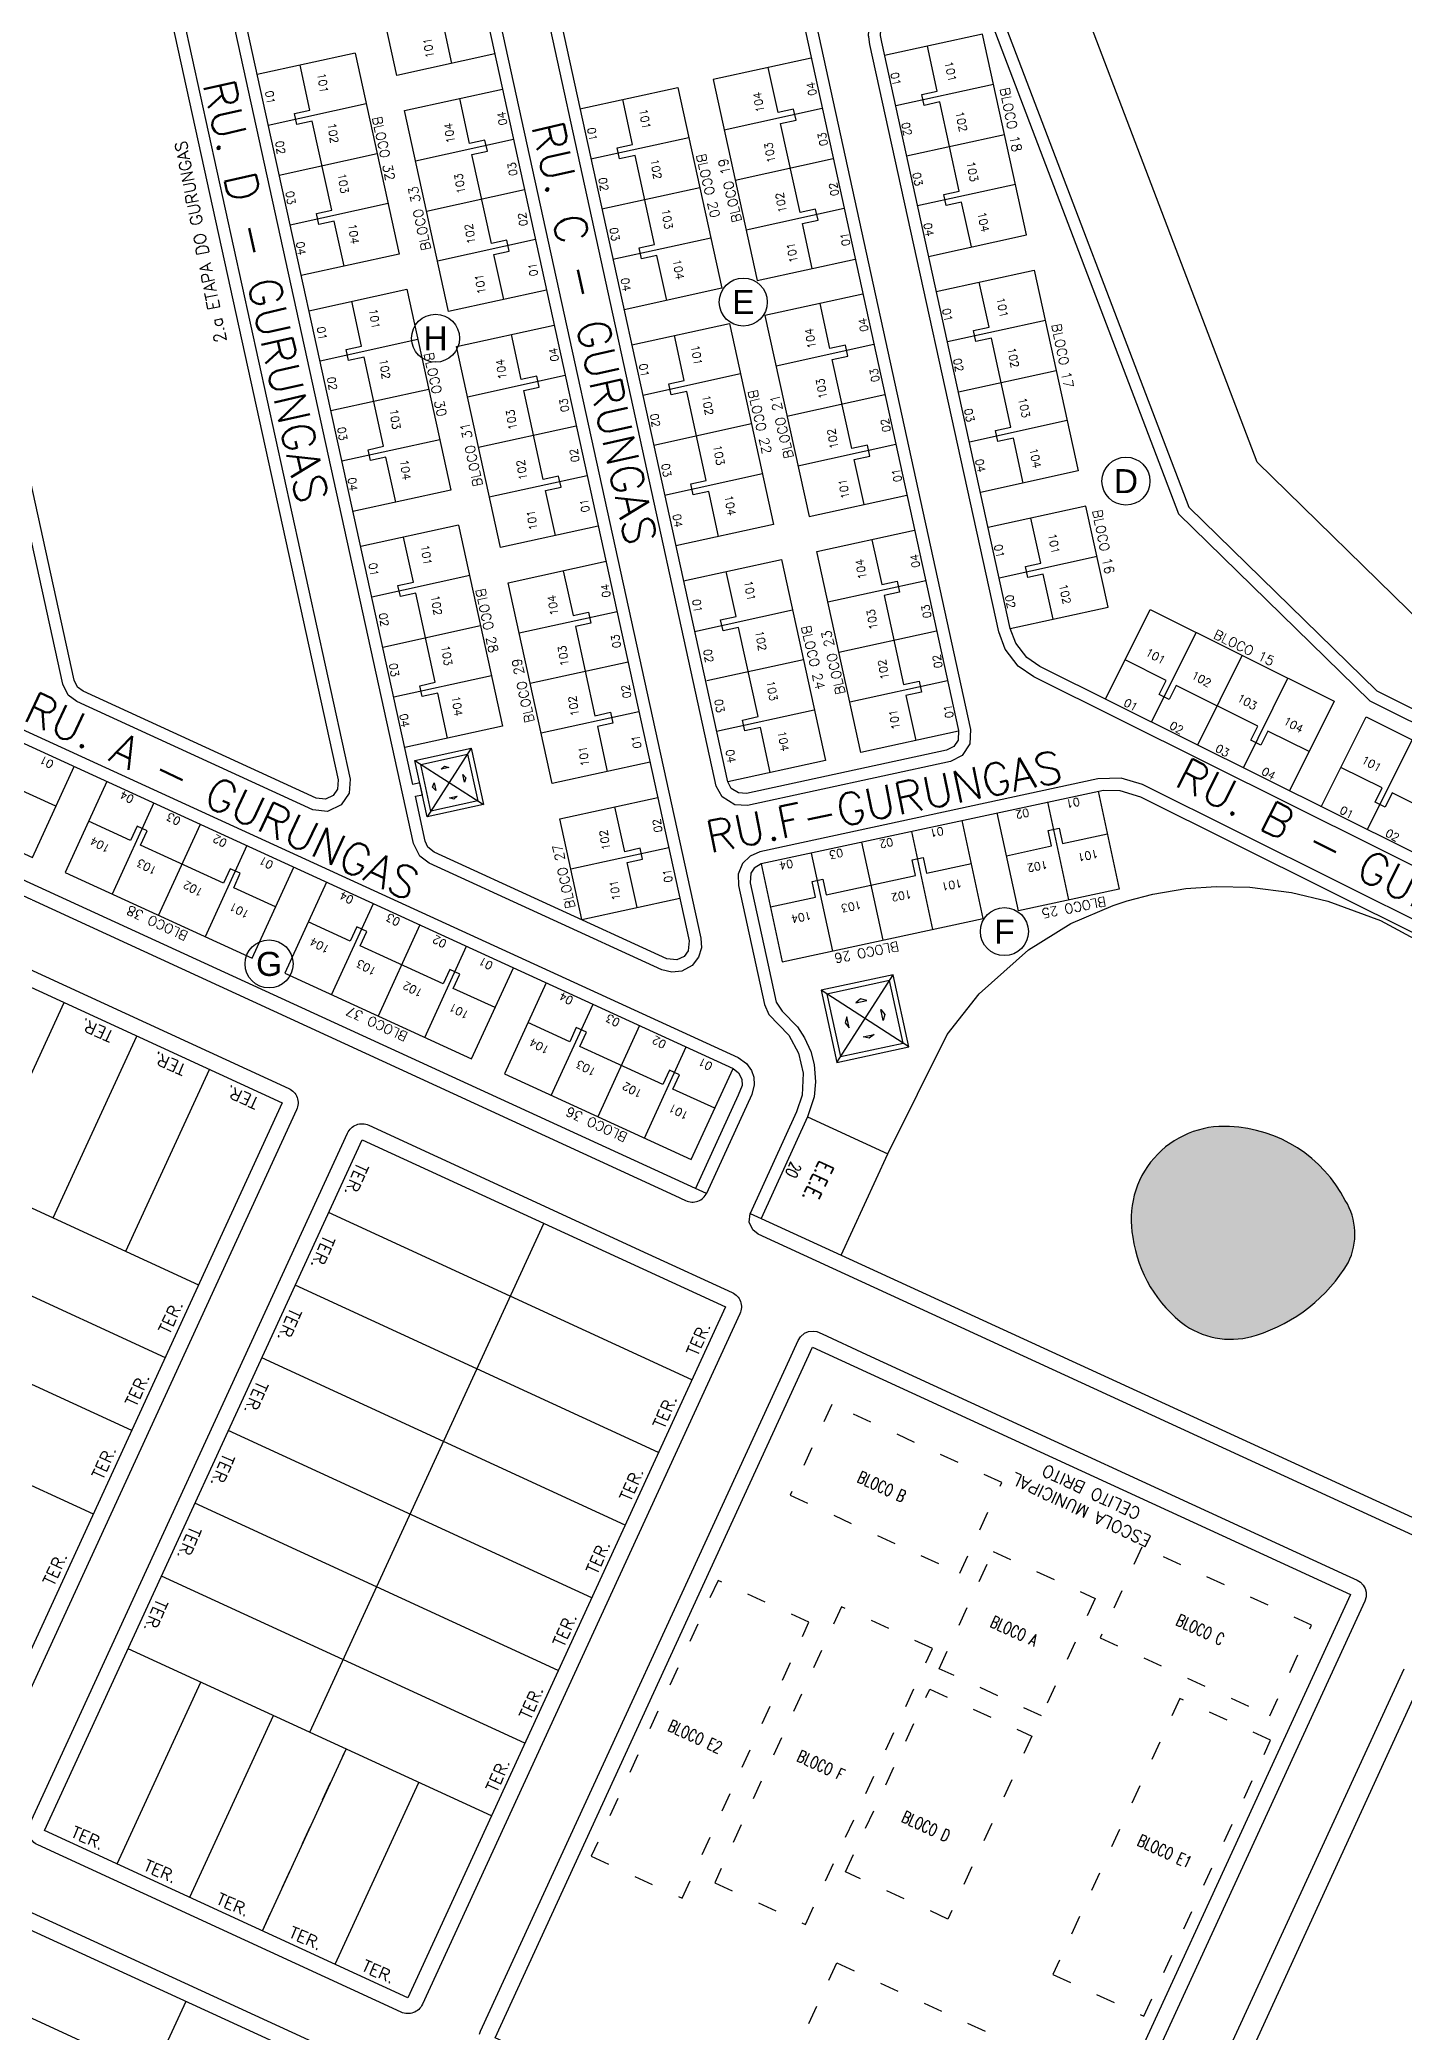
# Model space of a CAD drawing. Extents: x 714896 to 749292, y 8417558 to 8447149.
# Drawn here: x 739079.7 to 739250.3, y 8429594.1 to 8429843 of the extents above; entities that cross this region are included whole.
import ezdxf
from ezdxf.enums import TextEntityAlignment as Align

# ---------------------------------------------------------------- set-up
doc = ezdxf.new("R2010")
doc.units = 0
doc.header["$MEASUREMENT"] = 0
doc.linetypes.add('ACAD_ISO03W100', pattern=[30, 12, -18])
for name, color, linetype in [('LOTE', 7, 'CONTINUOUS'), ('MEIO_FIO', 24, 'CONTINUOUS'), ('NUM-PORTA', 7, 'CONTINUOUS'), ('QUADRA', 6, 'CONTINUOUS'), ('REFERENCIA', 7, 'CONTINUOUS'), ('TEXTO', 7, 'CONTINUOUS'), ('TEXTODERUA', 3, 'CONTINUOUS')]:
    doc.layers.add(name, color=color, linetype=linetype)
doc.styles.add('ARIAL', font='ARIAL.TTF')
doc.styles.add('ROMANS', font='ROMANS.SHX', dxfattribs={"height": 1.5})

msp = doc.modelspace()

# ---------------------------------------------------------------- hatches: boundary and pattern name
at = {"layer": 'REFERENCIA'}
h = msp.add_hatch(color=130, dxfattribs=at)
h.dxf.hatch_style = 1
edge = h.paths.add_edge_path()
edge.add_arc((739236.03, 8429693.78), 8.09, 333.918, 391.514)
edge.add_arc((739227.75, 8429690.17), 17.08, 27.3095, 87.5718)
edge.add_arc((739227.76, 8429695.65), 11.61, 86.4677, 191.1791)
edge.add_arc((739232.72, 8429695.68), 16.52, 187.9628, 233.7271)
edge.add_arc((739228.61, 8429690.79), 10.15, 236.138, 288.4591)
edge.add_arc((739225.62, 8429700.84), 20.63, 287.4967, 329.0038)

# ---------------------------------------------------------------- linework, layer by layer
at = {"layer": 'LOTE', "extrusion": (-3.46525e-07, -7.59923e-08, 1)}
for p, q in [((739133.66, 8429754.5, 524.97), (739128.17, 8429745.92, 524.97)), ((739126.63, 8429752.96, 524.97), (739135.21, 8429747.47, 524.97))]:
    msp.add_line(p, q, dxfattribs=at)
at = {"layer": 'LOTE', "extrusion": (-1.67393e-07, 7.7626e-07, 1)}
for p, q in [((739188.35, 8429717.2, 524.97), (739177.42, 8429724.26, 524.97)), ((739179.36, 8429715.26, 524.97), (739186.41, 8429726.2, 524.97))]:
    msp.add_line(p, q, dxfattribs=at)
at = {"layer": 'LOTE', "color": 7, "ltscale": 0.2}
for p, q in [((739072.31, 8429700, 513.94), (739082.76, 8429722.72, 513.94)), ((739081.4, 8429695.82, 513.94), (739091.84, 8429718.54, 513.94)), ((739090.48, 8429691.65, 513.94), (739100.93, 8429714.36, 513.94)), ((739060.63, 8429705.38, 513.94), (739099.57, 8429687.47, 513.94)), ((739113.47, 8429631.54, 513.94), (739142.72, 8429695.14, 513.94)), ((739161.25, 8429675.6, 513.94), (739115.83, 8429696.5, 513.94)), ((739063.29, 8429693.14, 513.94), (739095.39, 8429678.38, 513.94)), ((739157.07, 8429666.52, 513.94), (739111.65, 8429687.41, 513.94)), ((739065.96, 8429680.91, 513.94), (739091.21, 8429669.3, 513.94)), ((739152.9, 8429657.43, 513.94), (739107.47, 8429678.33, 513.94)), ((739148.72, 8429648.35, 513.94), (739103.29, 8429669.24, 513.94)), ((739067.86, 8429667.35, 513.94), (739086.39, 8429658.83, 513.94)), ((739144.54, 8429639.26, 513.94), (739099.11, 8429660.16, 513.94)), ((739140.36, 8429630.18, 513.94), (739094.93, 8429651.07, 513.94)), ((739136.18, 8429621.09, 513.94), (739090.76, 8429641.99, 513.94)), ((739089.39, 8429615.1, 513.94), (739099.84, 8429637.81, 513.94)), ((739098.48, 8429610.92, 513.94), (739108.93, 8429633.63, 513.94)), ((739107.56, 8429606.74, 513.94), (739118.01, 8429629.45, 513.94)), ((739116.65, 8429602.56, 513.94), (739127.1, 8429625.27, 513.94)), ((739116.54, 8429578.39, 513.94), (739071.12, 8429599.29, 513.94)), ((739072.93, 8429543.42, 513.94), (739098.01, 8429597.93, 513.94))]:
    msp.add_line(p, q, dxfattribs=at)
at = {"layer": 'LOTE', "color": 7, "linetype": 'ACAD_ISO03W100', "ltscale": 0.2}
for p, q in [((739107.56, 8429606.74, 513.94), (739118.01, 8429629.45, 513.94)), ((739168.35, 8429578.78, 524.97), (739179.36, 8429602.72, 524.97)), ((739179.36, 8429602.72, 524.97), (739213.56, 8429586.99, 524.97))]:
    msp.add_line(p, q, dxfattribs=at)
at = {"layer": 'LOTE', "elevation": 524.97}
for points in [[(739136.61, 8429841.27), (739124.37, 8429838.58), (739118.86, 8429863.69), (739131.1, 8429866.37)], [(739131.25, 8429840.09), (739130.02, 8429845.71), (739131.96, 8429846.13), (739131.66, 8429847.5), (739129.72, 8429847.08), (739127.28, 8429858.21), (739129.21, 8429858.64), (739128.91, 8429860), (739126.98, 8429859.58), (739125.75, 8429865.2)], [(739119.15, 8429841.38), (739106.9, 8429838.71)], [(739119.15, 8429841.38), (739124.65, 8429816.27)], [(739117.77, 8429814.76), (739116.53, 8429820.38), (739114.6, 8429819.95), (739114.3, 8429821.32), (739116.23, 8429821.75), (739113.79, 8429832.88), (739111.86, 8429832.46), (739111.56, 8429833.82), (739113.49, 8429834.25), (739112.26, 8429839.86)], [(739143.07, 8429811.77), (739130.84, 8429809.08), (739125.33, 8429834.19), (739137.57, 8429836.87)], [(739108.29, 8429832.39), (739120.53, 8429835.07)], [(739137.72, 8429810.59), (739136.49, 8429816.21), (739138.42, 8429816.63), (739138.12, 8429818), (739136.19, 8429817.58), (739133.75, 8429828.71), (739135.68, 8429829.14), (739135.38, 8429830.51), (739133.45, 8429830.08), (739132.22, 8429835.7)], [(739109.66, 8429826.14), (739121.9, 8429828.82)], [(739138.95, 8429830.57), (739126.71, 8429827.89)], [(739128.08, 8429821.64), (739140.32, 8429824.32)], [(739123.27, 8429822.57), (739111.03, 8429819.89)], [(739124.65, 8429816.27), (739112.41, 8429813.59)], [(739141.69, 8429818.07), (739129.45, 8429815.38)], [(739113.38, 8429809.19), (739125.62, 8429811.88)], [(739125.62, 8429811.88), (739131.12, 8429786.77)], [(739124.24, 8429785.26), (739123, 8429790.88), (739121.07, 8429790.45), (739120.77, 8429791.82), (739122.7, 8429792.25), (739120.26, 8429803.38), (739118.33, 8429802.96), (739118.03, 8429804.33), (739119.96, 8429804.75), (739118.73, 8429810.37)], [(739149.54, 8429782.27), (739137.3, 8429779.59), (739131.8, 8429804.71), (739144.04, 8429807.37)], [(739144.19, 8429781.1), (739142.96, 8429786.71), (739144.89, 8429787.14), (739144.59, 8429788.5), (739142.66, 8429788.08), (739140.22, 8429799.21), (739142.15, 8429799.64), (739141.85, 8429801.01), (739139.92, 8429800.58), (739138.69, 8429806.2)], [(739127, 8429805.58), (739114.76, 8429802.89)], [(739128.37, 8429799.32), (739116.13, 8429796.66)], [(739145.42, 8429801.07), (739133.18, 8429798.39)], [(739134.55, 8429792.14), (739146.79, 8429794.82)], [(739129.74, 8429793.07), (739117.5, 8429790.39)], [(739131.12, 8429786.77), (739118.88, 8429784.09)], [(739148.16, 8429788.57), (739135.92, 8429785.89)], [(739132.09, 8429782.38), (739119.84, 8429779.71)], [(739132.09, 8429782.38), (739137.59, 8429757.27)], [(739130.7, 8429755.76), (739129.47, 8429761.38), (739127.54, 8429760.96), (739127.24, 8429762.32), (739129.17, 8429762.75), (739126.73, 8429773.88), (739124.8, 8429773.46), (739124.5, 8429774.83), (739126.43, 8429775.25), (739125.2, 8429780.87)], [(739156.01, 8429752.77), (739143.77, 8429750.09), (739138.27, 8429775.19), (739150.51, 8429777.87)], [(739145.16, 8429776.7), (739146.39, 8429771.08), (739148.32, 8429771.51), (739148.62, 8429770.14), (739146.69, 8429769.72), (739149.13, 8429758.58), (739151.06, 8429759), (739151.36, 8429757.64), (739149.43, 8429757.21), (739150.66, 8429751.6)], [(739133.47, 8429776.08), (739121.23, 8429773.39)], [(739151.89, 8429771.57), (739139.65, 8429768.89)], [(739122.6, 8429767.14), (739134.84, 8429769.83)], [(739141.02, 8429762.64), (739153.26, 8429765.32)], [(739060.66, 8429762.95), (739055.44, 8429751.56), (739078.8, 8429740.85), (739084.02, 8429752.25)], [(739136.21, 8429763.57), (739123.97, 8429760.89)], [(739154.63, 8429759.07), (739142.39, 8429756.39)], [(739081.74, 8429747.26), (739076.51, 8429749.66), (739077.34, 8429751.46), (739076.07, 8429752.04), (739075.24, 8429750.24), (739064.88, 8429754.99), (739065.7, 8429756.79), (739064.43, 8429757.37), (739063.6, 8429755.57), (739058.38, 8429757.97)], [(739137.59, 8429757.27), (739125.35, 8429754.59)], [(739127.35, 8429752.5), (739133.21, 8429753.79), (739134.49, 8429747.92), (739128.63, 8429746.64), (739127.35, 8429752.5)], [(739088.11, 8429750.37), (739082.89, 8429738.98), (739106.26, 8429728.27), (739111.48, 8429739.67)], [(739212.04, 8429749.14), (739214.67, 8429736.91), (739202.06, 8429734.19), (739199.42, 8429746.42)], [(739093.98, 8429747.68), (739088.76, 8429736.29)], [(739147.5, 8429733.09), (739144.73, 8429745.71), (739156.98, 8429748.37)], [(739154.39, 8429734.6), (739153.16, 8429740.22), (739155.09, 8429740.64), (739154.79, 8429742.01), (739152.86, 8429741.58), (739151.62, 8429747.2)], [(739208.37, 8429735.55), (739205.73, 8429747.8)], [(739109.2, 8429734.68), (739103.97, 8429737.08), (739104.79, 8429738.88), (739103.52, 8429739.46), (739102.7, 8429737.66), (739092.33, 8429742.41), (739093.16, 8429744.21), (739091.88, 8429744.79), (739091.06, 8429742.99), (739085.83, 8429745.39)], [(739094.58, 8429733.63), (739099.8, 8429745.02)], [(739169.9, 8429740.05), (739172.54, 8429727.81), (739197.67, 8429733.23), (739195.03, 8429745.48)], [(739191.36, 8429731.87), (739188.72, 8429744.12)], [(739200.58, 8429741.08), (739206.2, 8429742.3), (739205.78, 8429744.23), (739207.15, 8429744.53), (739207.57, 8429742.59), (739213.19, 8429743.8)], [(739105.61, 8429742.35), (739100.4, 8429730.96)], [(739158.36, 8429742.07), (739146.12, 8429739.39)], [(739178.85, 8429729.17), (739176.21, 8429741.42)], [(739182.46, 8429742.77), (739185.11, 8429730.52)], [(739171.06, 8429734.7), (739176.68, 8429735.91), (739176.26, 8429737.85), (739177.63, 8429738.14), (739178.05, 8429736.21), (739189.19, 8429738.61), (739188.77, 8429740.55), (739190.14, 8429740.84), (739190.56, 8429738.91), (739196.18, 8429740.12)], [(739115.57, 8429737.79), (739110.35, 8429726.4), (739133.71, 8429715.69), (739138.93, 8429727.09)], [(739116.21, 8429723.71), (739121.43, 8429735.1)], [(739147.5, 8429733.09), (739159.74, 8429735.77)], [(739136.65, 8429722.1), (739131.42, 8429724.5), (739132.25, 8429726.3), (739130.98, 8429726.88), (739130.15, 8429725.08), (739119.79, 8429729.83), (739120.61, 8429731.63), (739119.34, 8429732.21), (739118.51, 8429730.41), (739113.29, 8429732.81)], [(739127.25, 8429732.44), (739122.03, 8429721.05)], [(739127.85, 8429718.38), (739133.07, 8429729.77)], [(739143.02, 8429725.21), (739137.81, 8429713.82), (739161.17, 8429703.11), (739166.39, 8429714.51)], [(739143.67, 8429711.13), (739148.89, 8429722.52)], [(739164.11, 8429709.52), (739158.88, 8429711.92), (739159.7, 8429713.72), (739158.43, 8429714.3), (739157.61, 8429712.5), (739147.24, 8429717.25), (739148.07, 8429719.05), (739146.79, 8429719.63), (739145.97, 8429717.83), (739140.74, 8429720.23)], [(739154.71, 8429719.86), (739149.49, 8429708.47)], [(739155.31, 8429705.8), (739160.52, 8429717.19)], [(739175.71, 8429708.44), (739185.74, 8429703.84)], [(739179.92, 8429691.15), (739259.91, 8429654.46)]]:
    msp.add_lwpolyline(points, dxfattribs=at)
at = {"layer": 'LOTE', "color": 7, "elevation": 524.97}
for points in [[(739190.84, 8429815.98), (739203.08, 8429818.66), (739197.58, 8429843.76), (739185.34, 8429841.08)], [(739196.2, 8429817.15), (739194.96, 8429822.77), (739193.03, 8429822.34), (739192.73, 8429823.71), (739194.66, 8429824.13), (739192.22, 8429835.27), (739190.29, 8429834.84), (739189.99, 8429836.21), (739191.92, 8429836.64), (739190.69, 8429842.25)], [(739176.15, 8429840.75), (739163.91, 8429838.06), (739169.42, 8429812.96), (739181.66, 8429815.64)], [(739176.3, 8429814.47), (739175.07, 8429820.09), (739177.01, 8429820.51), (739176.71, 8429821.88), (739174.77, 8429821.45), (739172.33, 8429832.59), (739174.26, 8429833.01), (739173.96, 8429834.38), (739172.03, 8429833.96), (739170.8, 8429839.57)], [(739147.25, 8429834.41), (739159.49, 8429837.09), (739165, 8429811.99), (739152.76, 8429809.31)], [(739198.96, 8429837.46), (739186.72, 8429834.78)], [(739158.11, 8429810.48), (739156.88, 8429816.1), (739154.94, 8429815.67), (739154.64, 8429817.04), (739156.58, 8429817.46), (739154.14, 8429828.6), (739152.2, 8429828.18), (739151.9, 8429829.54), (739153.84, 8429829.97), (739152.61, 8429835.58)], [(739177.53, 8429834.45), (739165.29, 8429831.76)], [(739188.09, 8429828.53), (739200.33, 8429831.21)], [(739160.87, 8429830.79), (739148.63, 8429828.11)], [(739166.66, 8429825.51), (739178.9, 8429828.2)], [(739162.24, 8429824.54), (739150, 8429821.86)], [(739201.7, 8429824.96), (739189.46, 8429822.28)], [(739180.27, 8429821.94), (739168.04, 8429819.26)], [(739151.38, 8429815.61), (739163.62, 8429818.29)], [(739191.8, 8429811.6), (739204.05, 8429814.26), (739209.55, 8429789.16), (739197.31, 8429786.48)], [(739182.62, 8429811.25), (739170.38, 8429808.59), (739175.89, 8429783.46), (739188.13, 8429786.14)], [(739202.66, 8429787.65), (739201.43, 8429793.27), (739199.5, 8429792.84), (739199.2, 8429794.21), (739201.13, 8429794.63), (739198.69, 8429805.77), (739196.76, 8429805.35), (739196.46, 8429806.71), (739198.39, 8429807.14), (739197.16, 8429812.75)], [(739182.77, 8429784.97), (739181.54, 8429790.59), (739183.48, 8429791.01), (739183.18, 8429792.38), (739181.24, 8429791.96), (739178.8, 8429803.09), (739180.73, 8429803.51), (739180.43, 8429804.88), (739178.5, 8429804.46), (739177.27, 8429810.07)], [(739153.72, 8429804.93), (739165.96, 8429807.59), (739171.46, 8429782.49), (739159.22, 8429779.81)], [(739205.43, 8429807.96), (739193.19, 8429805.28)], [(739164.58, 8429780.98), (739163.35, 8429786.6), (739161.41, 8429786.17), (739161.11, 8429787.54), (739163.05, 8429787.96), (739160.6, 8429799.1), (739158.67, 8429798.68), (739158.37, 8429800.04), (739160.3, 8429800.47), (739159.07, 8429806.08)], [(739184, 8429804.95), (739171.76, 8429802.26)], [(739167.34, 8429801.29), (739155.1, 8429798.61)], [(739194.56, 8429799.03), (739206.8, 8429801.71)], [(739173.13, 8429796.01), (739185.37, 8429798.7)], [(739168.71, 8429795.04), (739156.47, 8429792.36)], [(739208.17, 8429795.46), (739195.93, 8429792.78)], [(739186.74, 8429792.45), (739174.5, 8429789.76)], [(739170.08, 8429788.79), (739157.84, 8429786.11)], [(739201.04, 8429769.48), (739213.28, 8429772.16), (739210.51, 8429784.77), (739198.27, 8429782.1)], [(739194.59, 8429756.64), (739182.35, 8429753.96), (739176.85, 8429779.09), (739189.09, 8429781.75)], [(739206.39, 8429770.65), (739205.16, 8429776.27), (739203.23, 8429775.85), (739202.93, 8429777.21), (739204.86, 8429777.64), (739203.63, 8429783.26)], [(739183.73, 8429780.57), (739184.97, 8429774.96), (739186.9, 8429775.38), (739187.2, 8429774.02), (739185.27, 8429773.59), (739187.71, 8429762.46), (739189.64, 8429762.88), (739189.94, 8429761.51), (739188.01, 8429761.09), (739189.24, 8429755.47)], [(739160.18, 8429775.43), (739172.43, 8429778.1), (739177.93, 8429752.99), (739165.72, 8429750.31)], [(739171.04, 8429751.48), (739169.81, 8429757.1), (739167.88, 8429756.67), (739167.58, 8429758.04), (739169.51, 8429758.47), (739167.07, 8429769.6), (739165.14, 8429769.18), (739164.84, 8429770.54), (739166.77, 8429770.97), (739165.54, 8429776.58)], [(739211.9, 8429778.47), (739199.66, 8429775.78)], [(739190.47, 8429775.45), (739178.23, 8429772.76)], [(739161.57, 8429769.11), (739173.81, 8429771.79)], [(739212.94, 8429760.64), (739218.53, 8429771.86), (739241.54, 8429760.41), (739235.95, 8429749.19)], [(739179.6, 8429766.51), (739191.84, 8429769.2)], [(739218.72, 8429757.77), (739224.3, 8429768.98)], [(739175.18, 8429765.54), (739163.12, 8429762.92)], [(739238.39, 8429754.1), (739233.25, 8429756.66), (739232.36, 8429754.88), (739231.11, 8429755.51), (739231.99, 8429757.28), (739221.79, 8429762.36), (739220.9, 8429760.59), (739219.65, 8429761.21), (739220.53, 8429762.98), (739215.39, 8429765.55)], [(739230.03, 8429766.13), (739224.45, 8429754.91)], [(739193.21, 8429762.95), (739180.97, 8429760.26)], [(739230.18, 8429752.06), (739235.76, 8429763.28)], [(739176.55, 8429759.29), (739164.31, 8429756.61)], [(739239.93, 8429747.21), (739245.52, 8429758.43), (739268.53, 8429746.98), (739262.94, 8429735.76)], [(739245.71, 8429744.34), (739251.29, 8429755.55)], [(739265.38, 8429740.67), (739260.24, 8429743.23), (739259.35, 8429741.45), (739258.1, 8429742.08), (739258.98, 8429743.85), (739248.78, 8429748.93), (739247.9, 8429747.16), (739246.64, 8429747.78), (739247.52, 8429749.55), (739242.38, 8429752.11)]]:
    msp.add_lwpolyline(points, dxfattribs=at)
at = {"layer": 'LOTE', "extrusion": (-3.46525e-07, -7.59923e-08, 1), "elevation": 524.07}
for points in [[(739135.21, 8429747.47), (739128.17, 8429745.92), (739126.63, 8429752.96), (739133.66, 8429754.5)], [(739134.49, 8429747.92), (739128.63, 8429746.64), (739127.35, 8429752.5), (739133.21, 8429753.79)], [(739130.33, 8429752.29), (739130.88, 8429752.11), (739129.91, 8429751.9), (739130.33, 8429752.29)], [(739128.84, 8429749.63), (739129.02, 8429750.17), (739129.23, 8429749.21), (739128.84, 8429749.63)], [(739133, 8429750.8), (739133, 8429750.8), (739132.82, 8429750.26), (739132.61, 8429751.22)], [(739131.5, 8429748.13), (739130.96, 8429748.31), (739131.92, 8429748.52), (739131.5, 8429748.13)]]:
    msp.add_lwpolyline(points, close=True, dxfattribs=at)
at = {"layer": 'LOTE', "extrusion": (-1.67393e-07, 7.7626e-07, 1), "elevation": 531.39}
for points in [[(739186.41, 8429726.2), (739177.42, 8429724.26), (739179.36, 8429715.26), (739188.35, 8429717.2)], [(739185.95, 8429725.48), (739178.13, 8429723.8), (739179.82, 8429715.98), (739187.64, 8429717.66)]]:
    msp.add_lwpolyline(points, close=True, dxfattribs=at)
at = {"layer": 'LOTE', "extrusion": (2.8898e-05, 1.41219e-06, 1), "elevation": 558.24}
msp.add_lwpolyline([(739181.72, 8429722.71), (739183.09, 8429723), (739182.32, 8429723.19)], close=True, dxfattribs=at)
at = {"layer": 'LOTE', "extrusion": (-1.15663e-05, 2.75207e-05, 1), "elevation": 748.41}
msp.add_lwpolyline([(739185.16, 8429720.49), (739184.86, 8429721.86), (739185.35, 8429721.23)], close=True, dxfattribs=at)
at = {"layer": 'LOTE', "extrusion": (-8.03327e-07, 2.98416e-05, 1), "elevation": 775.93}
msp.add_lwpolyline([(739180.91, 8429719.57), (739180.61, 8429720.94), (739180.42, 8429720.17)], close=True, dxfattribs=at)
at = {"layer": 'LOTE', "extrusion": (2.6577e-05, 1.21752e-05, 1), "elevation": 647.25}
msp.add_lwpolyline([(739182.64, 8429718.45), (739184.01, 8429718.75), (739183.39, 8429718.26)], close=True, dxfattribs=at)
at = {"layer": 'LOTE', "color": 7, "linetype": 'ACAD_ISO03W100', "ltscale": 0.2, "elevation": 524.97}
for points in [[(739173.53, 8429661.16), (739194.74, 8429651.41), (739199.97, 8429662.76), (739178.75, 8429672.52)], [(739212.29, 8429643.34), (739233.5, 8429633.58), (739238.72, 8429644.94), (739217.51, 8429654.69)], [(739192.14, 8429639.49), (739198.89, 8429654.15), (739211.67, 8429648.27), (739204.93, 8429633.61)], [(739160.02, 8429610.82), (739175.87, 8429645.29), (739164.51, 8429650.52), (739148.66, 8429616.05)], [(739179.95, 8429647.22), (739164.1, 8429612.75), (739175.45, 8429607.53), (739191.31, 8429642)], [(739203.76, 8429631.06), (739193.24, 8429608.21), (739180.46, 8429614.09), (739190.97, 8429636.94)], [(739222.24, 8429635.76), (739206.38, 8429601.29), (739217.74, 8429596.07), (739233.59, 8429630.54)]]:
    msp.add_lwpolyline(points, close=True, dxfattribs=at)
at = {"layer": 'MEIO_FIO', "ltscale": 0.2, "elevation": 513.94}
for points in [[(739048.9, 8429632.4), (739024.39, 8429744.87, -0.414214), (739025.91, 8429747.25), (739030.89, 8429748.33, -0.162841), (739032.15, 8429748.19), (739110.85, 8429712, -0.414214), (739111.83, 8429709.34), (739072.13, 8429623.04, -0.414214), (739069.48, 8429622.05), (739050.02, 8429631.01, -0.235489)], [(739076.36, 8429506.39), (739060.37, 8429579.76, -0.162841), (739060.51, 8429581.02), (739073.48, 8429609.21, -0.414214), (739076.13, 8429610.19), (739121.55, 8429589.3, -0.414214), (739122.54, 8429586.64), (739084.51, 8429503.97, -0.414214), (739081.86, 8429502.99), (739077.48, 8429505, -0.235489)]]:
    msp.add_lwpolyline(points, format="xyb", close=True, dxfattribs=at)
for points in [[(739078.49, 8429620.11), (739118.19, 8429706.42, -0.414214), (739120.84, 8429707.4), (739155.75, 8429691.34)], [(739155.75, 8429691.34), (739166.27, 8429686.51, -0.414214), (739167.25, 8429683.85)], [(739167.25, 8429683.85), (739127.55, 8429597.55, -0.414214), (739124.9, 8429596.56), (739079.47, 8429617.46, -0.414214), (739078.49, 8429620.11)]]:
    msp.add_lwpolyline(points, format="xyb", dxfattribs=at)
at = {"layer": 'QUADRA'}
msp.add_lwpolyline([(739452.74, 8429237.81), (739423.58, 8429300.7), (739410.63, 8429335.36), (739361.13, 8429491.18), (739377, 8429671.62), (739377, 8429699), (739377, 8429711), (739369, 8429712), (739360, 8429713.13), (739352.63, 8429720.2), (739301.65, 8429745.85), (739252.71, 8429769.94), (739231.92, 8429790.25), (739195.27, 8429886.44)], dxfattribs=at)
at = {"layer": 'QUADRA', "elevation": 524.97}
for points in [[(739061.21, 8429879.94), (739088.43, 8429875.15), (739089.38, 8429874.7), (739090.04, 8429873.6), (739117.02, 8429750.55), (739116.95, 8429749.41), (739116.4, 8429748.61), (739115.45, 8429748.15), (739114.26, 8429748.29), (739085.15, 8429761.63), (739084.46, 8429762.15), (739084.03, 8429763.02), (739058.91, 8429877.54), (739058.95, 8429878.55), (739059.43, 8429879.36), (739060.17, 8429879.84), (739061.21, 8429879.94)], [(739102.28, 8429872.71), (739129.49, 8429867.91), (739130.57, 8429867.35), (739131.1, 8429866.37), (739160.91, 8429730.44), (739160.78, 8429729.2), (739160.27, 8429728.5), (739159.38, 8429728.06), (739158.12, 8429728.19), (739129.03, 8429741.52), (739128.24, 8429742.17), (739127.91, 8429742.91), (739126.68, 8429748.52), (739127.56, 8429748.7), (739127.24, 8429750.17), (739126.36, 8429749.98), (739099.97, 8429870.31), (739099.99, 8429871.24), (739100.52, 8429872.15), (739101.19, 8429872.59), (739102.28, 8429872.71)], [(739193.06, 8429754.26), (739168.08, 8429748.87), (739167.07, 8429748.92), (739166.17, 8429749.49), (739165.72, 8429750.31), (739141.04, 8429863.07), (739141.06, 8429864.03), (739141.52, 8429864.86), (739142.32, 8429865.39), (739143.34, 8429865.47), (739170.56, 8429860.68), (739171.52, 8429860.22), (739172.16, 8429859.14), (739194.57, 8429756.73), (739194.52, 8429755.53), (739194, 8429754.74), (739193.06, 8429754.26)], [(739033.2, 8429775.53), (739166.39, 8429714.51), (739167.09, 8429713.97), (739167.5, 8429713.14), (739167.53, 8429712.37), (739167.05, 8429711.15), (739161.71, 8429699.5), (739026.73, 8429761.41), (739033.2, 8429775.53)]]:
    msp.add_lwpolyline(points, close=True, dxfattribs=at)
for points in [[(739344.06, 8429695.4), (739204.76, 8429764.71), (739203.1, 8429765.86), (739201.72, 8429767.65), (739201.04, 8429769.48), (739184.97, 8429842.74), (739184.84, 8429843.57), (739184.84, 8429843.58), (739184.95, 8429845.64), (739185.72, 8429847.69), (739187.16, 8429849.47), (739188.85, 8429850.58), (739191.05, 8429851.2), (739193.02, 8429851.14), (739194.7, 8429850.84), (739196.16, 8429850.22), (739197.12, 8429849.15), (739198.18, 8429846.49), (739222.08, 8429783.79), (739245.98, 8429760.43), (739345.92, 8429710.7)], [(739264.39, 8429724.98), (739217.36, 8429748.39), (739214.79, 8429749.19), (739212.68, 8429749.23), (739169.9, 8429740.05), (739169.05, 8429739.54), (739168.62, 8429738.88), (739168.52, 8429737.71), (739170.78, 8429727.42), (739171.8, 8429722.8), (739172.51, 8429721.66), (739174.46, 8429719.68), (739175.34, 8429718.34), (739176.1, 8429716.62), (739176.53, 8429714.98), (739176.71, 8429712.84), (739176.51, 8429710.95), (739175.71, 8429708.44), (739169.89, 8429695.74), (739179.92, 8429691.15), (739179.92, 8429691.15), (739185.74, 8429703.84), (739193.15, 8429718.74), (739197.14, 8429723.82), (739203.31, 8429729.32), (739208.62, 8429732.59), (739213.89, 8429734.88), (739215.65, 8429735.46), (739218.87, 8429736.28), (739222.98, 8429736.98), (739226.77, 8429737.25), (739230.98, 8429737.14), (739236.19, 8429736.49), (739240.76, 8429735.42), (739247.31, 8429732.99), (739252.64, 8429730.13)]]:
    msp.add_lwpolyline(points, dxfattribs=at)
at = {"layer": 'QUADRA', "color": 6}
for points, elevation in [([(739050.85, 8429632.82), (739026.34, 8429745.29), (739031.31, 8429746.38), (739110.01, 8429710.18), (739070.31, 8429623.87), (739050.85, 8429632.82)], 513.94), ([(739080.31, 8429619.27), (739120.01, 8429705.58), (739165.43, 8429684.69), (739125.73, 8429598.38), (739080.31, 8429619.27)], 513.94), ([(739136.64, 8429593.37), (739176.33, 8429679.68), (739243.56, 8429648.75), (739203.87, 8429562.44), (739136.64, 8429593.37)], 524.97), ([(739078.32, 8429506.82), (739062.33, 8429580.18), (739075.29, 8429608.37), (739120.72, 8429587.48), (739082.69, 8429504.81), (739078.32, 8429506.82)], 513.94)]:
    msp.add_lwpolyline(points, close=True, dxfattribs=dict(at, elevation=elevation))
at = {"layer": 'QUADRA', "elevation": 524.97}
msp.add_lwpolyline([(739272.43, 8429624.01), (739270.65, 8429623.39), (739268.74, 8429622.4), (739266.17, 8429620.34), (739264.57, 8429618.39), (739261.9, 8429613.02), (739258.6, 8429605.83), (739140.59, 8429348.81, 0.414214), (739147.34, 8429330.58), (739145.26, 8429331.76), (739130.2, 8429342.94), (739125.99, 8429362.56), (739162.2, 8429441.41), (739210.81, 8429547.27), (739251.88, 8429636.71)], format="xyb", close=True, dxfattribs=at)
at = {"layer": 'REFERENCIA', "color": 24}
for p, q in [((739021.49, 8429761.9, 524.97), (739159.1, 8429698.61, 524.97)), ((739159.1, 8429698.61, 524.97), (739160.46, 8429697.98, 524.97))]:
    msp.add_line(p, q, dxfattribs=at)
at = {"layer": 'REFERENCIA', "color": 24, "elevation": 524.97}
for points in [[(739061.28, 8429881.45), (739088.89, 8429876.59), (739090.43, 8429875.86), (739091.45, 8429874.17), (739118.54, 8429750.66), (739118.41, 8429748.9), (739117.41, 8429747.44), (739115.71, 8429746.61), (739113.85, 8429746.83), (739084.37, 8429760.34), (739083.28, 8429761.16), (739082.6, 8429762.52), (739057.41, 8429877.41), (739057.47, 8429878.98), (739058.32, 8429880.43), (739059.66, 8429881.3)], [(739126.45, 8429742.59), (739098.51, 8429869.99), (739098.47, 8429871.26), (739098.96, 8429872.59), (739099.86, 8429873.56), (739100.97, 8429874.1), (739102.54, 8429874.18), (739129.75, 8429869.39), (739131.19, 8429868.79), (739132.03, 8429867.93), (739132.57, 8429866.69), (739162.38, 8429730.76), (739162.43, 8429729.57), (739162.06, 8429728.4), (739161.27, 8429727.38), (739159.98, 8429726.66), (739158.72, 8429726.52), (739157.5, 8429726.83), (739128.41, 8429740.16), (739127.23, 8429741.04), (739126.45, 8429742.59)], [(739193.58, 8429752.84), (739168.21, 8429747.37), (739166.6, 8429747.44), (739165.04, 8429748.43), (739164.3, 8429749.79), (739139.53, 8429862.93), (739139.57, 8429864.44), (739140.39, 8429865.91), (739141.82, 8429866.85), (739143.41, 8429866.98), (739171.02, 8429862.12), (739172.58, 8429861.37), (739173.58, 8429859.69), (739196.08, 8429756.86), (739196, 8429755.05), (739195.03, 8429753.59)]]:
    msp.add_lwpolyline(points, close=True, dxfattribs=at)
at = {"layer": 'REFERENCIA', "color": 24}
for points, elevation in [([(739343.39, 8429694.05), (739203.99, 8429763.42), (739202.05, 8429764.76), (739200.39, 8429766.91), (739199.6, 8429769.06), (739183.5, 8429842.46), (739183.35, 8429843.39), (739183.34, 8429843.54), (739183.47, 8429845.95), (739184.4, 8429848.45), (739186.14, 8429850.6), (739188.22, 8429851.96), (739190.87, 8429852.71), (739193.18, 8429852.63), (739195.13, 8429852.29), (739197.05, 8429851.47), (739198.41, 8429849.96), (739199.58, 8429847.04), (739223.36, 8429784.63), (739246.86, 8429761.67), (739346.79, 8429711.94)], 524.97), ([(739033.2, 8429775.53), (739033.83, 8429776.9), (739167.01, 8429715.87), (739168.08, 8429715.11), (739168.69, 8429714.24), (739168.98, 8429713.4), (739169.05, 8429712.46), (739168.74, 8429711.23), (739163.07, 8429698.87), (739161.71, 8429699.5)], 524.97), ([(739266.41, 8429725.66), (739217.56, 8429749.97), (739214.91, 8429750.78), (739211.98, 8429750.67), (739169.74, 8429741.56), (739168.52, 8429741.04), (739167.58, 8429740.1), (739167.03, 8429738.76), (739167.06, 8429737.38), (739170.33, 8429722.48), (739170.88, 8429721.23), (739173.36, 8429718.65), (739174.59, 8429716.39), (739175.17, 8429713.89), (739175.02, 8429711.16), (739174.34, 8429709.06), (739168.53, 8429696.37), (739169.89, 8429695.74)], 524.97), ([(739259.17, 8429652.59), (739169.55, 8429693.8), (739168.85, 8429694.34), (739168.41, 8429695.28), (739168.53, 8429696.37)], 524.97), ([(739134.69, 8429593.83), (739134.82, 8429594.2), (739137.95, 8429601), (739172.97, 8429677.14), (739174.52, 8429680.51), (739174.81, 8429680.97), (739175.33, 8429681.4), (739175.84, 8429681.61), (739176.43, 8429681.67), (739176.85, 8429681.61), (739177.52, 8429681.33), (739183.07, 8429678.77), (739243.03, 8429651.19), (739244.4, 8429650.57), (739244.84, 8429650.29), (739245.17, 8429649.94), (739245.41, 8429649.51), (739245.54, 8429649.05), (739245.55, 8429648.49), (739245.38, 8429647.92), (739244.38, 8429645.75), (739206.72, 8429563.87)], 513.94), ([(739113.71, 8429333.8), (739113.15, 8429337.41), (739113.29, 8429340.04), (739114.5, 8429344.16), (739208.71, 8429549.21), (739250.29, 8429639.46)], 524.97)]:
    msp.add_lwpolyline(points, dxfattribs=dict(at, elevation=elevation))
at = {"layer": 'REFERENCIA', "color": 130, "elevation": 524.97}
msp.add_lwpolyline([(739243.3, 8429690.22, 0.256738), (739242.93, 8429698.01, 0.269176), (739228.47, 8429707.24, 0.491581), (739216.37, 8429693.4, 0.202382), (739222.95, 8429682.37, 0.232344), (739231.82, 8429681.17, 0.183115)], format="xyb", close=True, dxfattribs=at)
at = {"layer": 'REFERENCIA', "color": 24}
msp.add_arc((739161.3, 8429699.8, 524.97), 2, 245.2999, 335.3825, dxfattribs=at)
at = {"layer": 'TEXTO', "color": 7, "extrusion": (1.00846e-06, 5.17465e-07, 1)}
for centre in [(739167.67, 8429810.27, 530.08), (739129.2, 8429805.75, 530.08), (739200.31, 8429731.6, 530.08), (739108.39, 8429727.56, 530.08)]:
    msp.add_circle(centre, 3, dxfattribs=at)
at = {"layer": 'TEXTO', "extrusion": (1.00846e-06, 5.17465e-07, 1)}
msp.add_circle((739215.51, 8429787.89, 530.08), 3, dxfattribs=at)

# ---------------------------------------------------------------- texts
at = {"layer": 'NUM-PORTA', "color": 5, "style": 'ROMANS'}
for s, rotation, p in [('101', 98.6437, (739129.01, 8429840.82, -544.94)), ('101', 278.6437, (739114.42, 8429838.85, -1069.91)), ('101', 281.5026, (739192.83, 8429840.24, -19.97)), ('101', 279.6764, (739154.66, 8429834.32, -544.94)), ('103', 99.6764, (739171.7, 8429827.75, -544.94)), ('103', 278.6437, (739116.98, 8429826.31, -1069.91)), ('103', 98.6437, (739132.92, 8429823.86, -544.94)), ('103', 281.5026, (739195.57, 8429827.74, -19.97)), ('103', 279.6764, (739157.45, 8429821.83, -544.94)), ('101', 99.6764, (739174.49, 8429815.25, -544.94)), ('101', 98.6437, (739135.48, 8429811.32, -544.94)), ('101', 278.6437, (739120.89, 8429809.37, -1069.91)), ('101', 281.5026, (739199.3, 8429810.75, -19.97)), ('101', 279.6764, (739161.13, 8429804.82, -544.94)), ('103', 99.6764, (739178.17, 8429798.25, -544.94)), ('103', 278.6437, (739123.45, 8429796.83, -1069.91)), ('103', 98.6437, (739139.39, 8429794.36, -544.94)), ('103', 281.5026, (739202.04, 8429798.24, -19.97)), ('103', 279.6764, (739163.92, 8429792.33, -544.94)), ('101', 99.6764, (739180.96, 8429785.75, -544.94)), ('101', 98.6437, (739141.95, 8429781.82, -544.94)), ('101', 278.6437, (739127.36, 8429779.85, -1069.91)), ('101', 281.5026, (739205.76, 8429781.25, -19.97)), ('101', 279.6764, (739167.78, 8429775.38, -544.94)), ('103', 99.6764, (739184.49, 8429769.41, -544.94)), ('103', 278.6437, (739129.92, 8429767.31, -1069.91)), ('103', 98.6437, (739145.86, 8429764.86, -544.94)), ('101', 330.6457, (739217.84, 8429766.2, -19.97)), ('103', 279.6764, (739170.56, 8429762.89, -544.94)), ('101', 99.6764, (739187.28, 8429756.92, -544.94)), ('103', 330.6457, (739229.3, 8429760.49, -19.97)), ('101', 98.6437, (739148.42, 8429752.32, -544.94)), ('101', 330.6457, (739244.84, 8429752.77, -19.97)), ('101', 191.3749, (739211.91, 8429741.85, -1069.91)), ('103', 151.8321, (739094.48, 8429739.53, -544.94)), ('101', 98.6437, (739152.32, 8429735.57, -544.94)), ('101', 191.3749, (739194.9, 8429738.18, -1069.91)), ('101', 151.8321, (739106.05, 8429734.06, -544.94)), ('103', 191.3749, (739182.34, 8429735.47, -1069.91)), ('103', 151.8321, (739121.93, 8429726.95, -544.94)), ('101', 151.8321, (739133.51, 8429721.48, -544.94)), ('103', 151.8321, (739149.39, 8429714.37, -544.94)), ('101', 151.8321, (739160.96, 8429708.9, -544.94))]:
    msp.add_text(s, height=1, rotation=rotation, dxfattribs=at).set_placement(p)
at = {"layer": 'NUM-PORTA', "color": 2, "style": 'ROMANS'}
for s, rotation, p in [('01', 281.5026, (739186.06, 8429838.88, -19.97)), ('01', 278.6437, (739107.9, 8429836.61, -1069.91)), ('01', 279.6764, (739148.16, 8429832, -544.94)), ('03', 99.6764, (739178.25, 8429829.85, -544.94)), ('03', 98.6437, (739139.44, 8429826.1, -544.94)), ('03', 281.5026, (739188.8, 8429826.37, -19.97)), ('03', 278.6437, (739110.46, 8429824.07, -1069.91)), ('03', 279.6764, (739150.95, 8429819.51, -544.94)), ('01', 99.6764, (739181.04, 8429817.36, -544.94)), ('01', 98.6437, (739142, 8429813.56, -544.94)), ('01', 281.5026, (739192.53, 8429809.38, -19.97)), ('01', 278.6437, (739114.37, 8429807.13, -1069.91)), ('01', 279.6764, (739154.63, 8429802.5, -544.94)), ('03', 99.6764, (739184.72, 8429800.35, -544.94)), ('03', 98.6437, (739145.91, 8429796.6, -544.94)), ('03', 281.5026, (739195.27, 8429796.87, -19.97)), ('03', 278.6437, (739116.93, 8429794.59, -1069.91)), ('03', 279.6764, (739157.42, 8429790.01, -544.94)), ('01', 99.6764, (739187.51, 8429787.86, -544.94)), ('01', 98.6437, (739148.47, 8429784.06, -544.94)), ('01', 281.5026, (739199, 8429779.88, -19.97)), ('01', 278.6437, (739120.84, 8429777.62, -1069.91)), ('01', 279.6764, (739161.28, 8429773.06, -544.94)), ('03', 99.6764, (739191.19, 8429770.85, -544.94)), ('03', 98.6437, (739152.38, 8429767.1, -544.94)), ('03', 278.6437, (739123.4, 8429765.08, -1069.91)), ('03', 279.6764, (739164.06, 8429760.57, -544.94)), ('01', 99.6764, (739193.97, 8429758.36, -544.94)), ('01', 330.6457, (739215.12, 8429759.91, -19.97)), ('01', 98.6437, (739154.94, 8429754.56, -544.94)), ('03', 330.6457, (739226.58, 8429754.2, -19.97)), ('01', 151.8321, (739081.57, 8429752.81, -544.94)), ('01', 191.3749, (739209.61, 8429748.35, -1069.91)), ('01', 330.6457, (739242.11, 8429746.47, -19.97)), ('03', 151.8321, (739097.45, 8429745.7, -544.94)), ('01', 191.3749, (739192.6, 8429744.69, -1069.91)), ('03', 191.3749, (739180.03, 8429741.98, -1069.91)), ('01', 151.8321, (739109.02, 8429740.23, -544.94)), ('01', 98.6437, (739158.84, 8429737.8, -544.94)), ('03', 151.8321, (739124.9, 8429733.12, -544.94)), ('01', 151.8321, (739136.48, 8429727.65, -544.94)), ('03', 151.8321, (739152.36, 8429720.54, -544.94)), ('01', 151.8321, (739163.93, 8429715.07, -544.94))]:
    msp.add_text(s, height=1, rotation=rotation, dxfattribs=at).set_placement(p)
at = {"layer": 'NUM-PORTA', "color": 6, "style": 'ROMANS'}
for s, rotation, p in [('104', 99.6764, (739170.3, 8429834.04, -544.94)), ('102', 281.5026, (739194.2, 8429833.99, -19.97)), ('102', 278.6437, (739115.7, 8429832.58, -1069.91)), ('104', 98.6437, (739131.63, 8429830.18, -544.94)), ('102', 279.6764, (739156.06, 8429828.08, -544.94)), ('102', 99.6764, (739173.09, 8429821.5, -544.94)), ('104', 281.5026, (739196.95, 8429821.44, -19.97)), ('104', 278.6437, (739118.27, 8429819.99, -1069.91)), ('102', 98.6437, (739134.2, 8429817.59, -544.94)), ('104', 279.6764, (739158.85, 8429815.54, -544.94)), ('104', 99.6764, (739176.77, 8429804.54, -544.94)), ('102', 281.5026, (739200.67, 8429804.49, -19.97)), ('102', 278.6437, (739122.17, 8429803.1, -1069.91)), ('104', 98.6437, (739138.1, 8429800.68, -544.94)), ('102', 279.6764, (739162.52, 8429798.58, -544.94)), ('102', 99.6764, (739179.56, 8429792, -544.94)), ('104', 281.5026, (739203.42, 8429791.94, -19.97)), ('104', 278.6437, (739124.74, 8429790.51, -1069.91)), ('102', 98.6437, (739140.67, 8429788.09, -544.94)), ('104', 279.6764, (739165.32, 8429786.04, -544.94)), ('104', 99.6764, (739183.09, 8429775.7, -544.94)), ('102', 281.5026, (739207.15, 8429774.95, -19.97)), ('102', 278.6437, (739128.64, 8429773.58, -1069.91)), ('104', 98.6437, (739144.57, 8429771.18, -544.94)), ('102', 279.6764, (739169.17, 8429769.14, -544.94)), ('102', 99.6764, (739185.89, 8429763.16, -544.94)), ('102', 330.6457, (739223.57, 8429763.35, -19.97)), ('104', 278.6437, (739131.21, 8429760.99, -1069.91)), ('102', 98.6437, (739147.14, 8429758.59, -544.94)), ('104', 279.6764, (739171.97, 8429756.6, -544.94)), ('104', 330.6457, (739235.08, 8429757.62, -19.97)), ('102', 98.6437, (739151.04, 8429741.84, -544.94)), ('104', 151.8321, (739088.64, 8429742.28, -544.94)), ('102', 191.3749, (739205.6, 8429740.51, -1069.91)), ('102', 151.8321, (739100.26, 8429736.8, -544.94)), ('102', 191.3749, (739188.6, 8429736.82, -1069.91)), ('104', 191.3749, (739176.09, 8429734.13, -1069.91)), ('104', 151.8321, (739116.1, 8429729.7, -544.94)), ('102', 151.8321, (739127.72, 8429724.22, -544.94)), ('104', 151.8321, (739143.55, 8429717.12, -544.94)), ('102', 151.8321, (739155.17, 8429711.64, -544.94))]:
    msp.add_text(s, height=1, rotation=rotation, dxfattribs=at).set_placement(p)
at = {"layer": 'NUM-PORTA', "color": 3, "style": 'ROMANS'}
for s, rotation, p in [('04', 99.6764, (739176.85, 8429836.14, -544.94)), ('04', 98.6437, (739138.15, 8429832.42, -544.94)), ('02', 281.5026, (739187.43, 8429832.63, -19.97)), ('02', 278.6437, (739109.18, 8429830.34, -1069.91)), ('02', 279.6764, (739149.56, 8429825.75, -544.94)), ('02', 99.6764, (739179.64, 8429823.6, -544.94)), ('02', 98.6437, (739140.72, 8429819.83, -544.94)), ('04', 281.5026, (739190.18, 8429820.07, -19.97)), ('04', 278.6437, (739111.76, 8429817.75, -1069.91)), ('04', 279.6764, (739152.35, 8429813.21, -544.94)), ('04', 99.6764, (739183.32, 8429806.65, -544.94)), ('04', 98.6437, (739144.62, 8429802.92, -544.94)), ('02', 281.5026, (739193.9, 8429803.13, -19.97)), ('02', 278.6437, (739115.65, 8429800.86, -1069.91)), ('02', 279.6764, (739156.02, 8429796.25, -544.94)), ('02', 99.6764, (739186.11, 8429794.1, -544.94)), ('02', 98.6437, (739147.19, 8429790.33, -544.94)), ('04', 281.5026, (739196.65, 8429790.57, -19.97)), ('04', 278.6437, (739118.22, 8429788.27, -1069.91)), ('04', 279.6764, (739158.82, 8429783.71, -544.94)), ('04', 99.6764, (739189.78, 8429777.15, -544.94)), ('04', 98.6437, (739151.09, 8429773.42, -544.94)), ('02', 278.6437, (739122.12, 8429771.35, -1069.91)), ('02', 281.5026, (739200.38, 8429773.58, -19.97)), ('02', 279.6764, (739162.67, 8429766.81, -544.94)), ('02', 99.6764, (739192.58, 8429764.6, -544.94)), ('02', 98.6437, (739153.66, 8429760.83, -544.94)), ('04', 278.6437, (739124.69, 8429758.76, -1069.91)), ('02', 330.6457, (739220.85, 8429757.05, -19.97)), ('04', 279.6764, (739165.47, 8429754.27, -544.94)), ('04', 330.6457, (739232.35, 8429751.33, -19.97)), ('04', 151.8321, (739091.61, 8429748.45, -544.94)), ('02', 191.3749, (739203.3, 8429747.01, -1069.91)), ('02', 98.6437, (739157.56, 8429744.07, -544.94)), ('02', 330.6457, (739247.84, 8429743.62, -19.97)), ('02', 151.8321, (739103.23, 8429742.97, -544.94)), ('02', 191.3749, (739186.29, 8429743.33, -1069.91)), ('04', 191.3749, (739173.78, 8429740.63, -1069.91)), ('04', 151.8321, (739119.07, 8429735.87, -544.94)), ('02', 151.8321, (739130.69, 8429730.39, -544.94)), ('04', 151.8321, (739146.52, 8429723.29, -544.94)), ('02', 151.8321, (739158.14, 8429717.81, -544.94))]:
    msp.add_text(s, height=1, rotation=rotation, dxfattribs=at).set_placement(p)
at = {"layer": 'NUM-PORTA', "color": 7, "style": 'ROMANS', "width": 0.7}
msp.add_text('20', height=1.5, rotation=244.7054, dxfattribs=at).set_placement((739173.64, 8429702.95, 524.97))
at = {"layer": 'TEXTO', "style": 'ROMANS'}
for s, rotation, p in [('BLOCO 18', 281.298, (739199.73, 8429836.95, 1010.66)), ('BLOCO 32', 282.0806, (739121.27, 8429833.33, -39.28)), ('BLOCO 20', 283.1133, (739161.77, 8429828.65, 485.69)), ('BLOCO 19', 103.1133, (739167.51, 8429820.37, 485.69)), ('BLOCO 33', 102.0806, (739128.64, 8429816.84, 485.69)), ('BLOCO 17', 281.298, (739206.2, 8429807.45, 1010.66)), ('BLOCO 30', 282.0806, (739127.73, 8429803.85, -39.28)), ('BLOCO 22', 283.1133, (739168.23, 8429799.15, 485.69)), ('BLOCO 21', 103.1133, (739173.98, 8429790.87, 485.69)), ('BLOCO 31', 102.0806, (739135.11, 8429787.34, 485.69)), ('BLOCO 16', 281.298, (739211.3, 8429784.2, 1010.66)), ('BLOCO 28', 282.0806, (739134.2, 8429774.33, -39.28)), ('BLOCO 24', 283.1133, (739174.88, 8429769.71, 485.69)), ('BLOCO 23', 103.1133, (739180.44, 8429761.37, 485.69)), ('BLOCO 15', 334.0826, (739226.34, 8429768.32, 1010.66)), ('BLOCO 29', 102.0806, (739141.58, 8429757.84, 485.69)), ('BLOCO 27', 102.0806, (739146.68, 8429734.6, 485.69)), ('BLOCO 38', 155.2691, (739098.38, 8429731.49, 485.69)), ('BLOCO 25', 191, (739212.9, 8429735.98, 485.69)), ('BLOCO 26', 191, (739186.99, 8429730.38, 485.69)), ('BLOCO 37', 155.2691, (739125.83, 8429718.91, 485.69)), ('BLOCO 36', 155.2691, (739153.29, 8429706.33, 485.69))]:
    msp.add_text(s, height=1.2, rotation=rotation, dxfattribs=at).set_placement(p)
at = {"layer": 'TEXTO', "color": 7, "style": 'ROMANS'}
for s, rotation, p in [('2.a ETAPA DO GURUNGAS', 101.4089, (739103.1, 8429805.38, -1069.91)), ('TER.', 155.8146, (739089.1, 8429719.09, 1027.87)), ('TER.', 155.8146, (739098.18, 8429714.91, 1027.87)), ('TER.', 155.8146, (739107.27, 8429710.73, 1027.87)), ('TER.', 246.3617, (739119.46, 8429702.83, 513.94)), ('TER.', 246.3617, (739115.28, 8429693.74, 513.94)), ('TER.', 65.1857, (739095.9, 8429681.18, 513.94)), ('TER.', 246.3617, (739111.1, 8429684.66, 513.94)), ('TER.', 66.3617, (739161.91, 8429678.44, 513.94)), ('TER.', 65.1857, (739091.73, 8429672.1, 513.94)), ('TER.', 246.3617, (739106.92, 8429675.57, 513.94)), ('TER.', 66.3617, (739157.73, 8429669.36, 513.94)), ('TER.', 65.1857, (739087.55, 8429663.01, 513.94)), ('TER.', 246.3617, (739102.74, 8429666.49, 513.94)), ('CELITO BRITO', 154.7782, (739217.51, 8429659.4, 524.97)), ('TER.', 66.3617, (739153.55, 8429660.27, 513.94)), ('ESCOLA MUNICIPAL', 154.7782, (739218.8, 8429655.97, 524.97)), ('TER.', 246.3617, (739098.56, 8429657.4, 513.94)), ('TER.', 66.3617, (739149.37, 8429651.18, 513.94)), ('TER.', 65.1857, (739081.44, 8429649.73, 513.94)), ('TER.', 246.3617, (739094.38, 8429648.32, 513.94)), ('TER.', 66.3617, (739145.2, 8429642.1, 513.94)), ('TER.', 66.3617, (739141.02, 8429633.01, 513.94)), ('TER.', 66.3617, (739136.84, 8429623.93, 513.94)), ('TER.', 336.3617, (739083.47, 8429618.52, 1027.87)), ('TER.', 336.3617, (739092.55, 8429614.34, 1027.87)), ('TER.', 336.3617, (739101.64, 8429610.16, 1027.87)), ('TER.', 336.3617, (739110.72, 8429605.98, 1027.87)), ('TER.', 336.3617, (739119.81, 8429601.81, 1027.87))]:
    msp.add_text(s, height=1.5, rotation=rotation, dxfattribs=at).set_placement(p)
at = {"layer": 'TEXTO', "color": 7, "extrusion": (1.00846e-06, 5.17465e-07, 1), "style": 'ARIAL'}
for s, p in [('E', (739167.67, 8429810.27)), ('H', (739129.2, 8429805.75)), ('F', (739200.31, 8429731.6)), ('G', (739108.39, 8429727.56))]:
    msp.add_text(s, height=3, dxfattribs=at).set_placement(p, align=Align.MIDDLE)
at = {"layer": 'TEXTO', "extrusion": (1.00846e-06, 5.17465e-07, 1), "style": 'ARIAL'}
msp.add_text('D', height=3, dxfattribs=at).set_placement((739215.51, 8429787.89), align=Align.MIDDLE)
at = {"layer": 'TEXTO', "color": 7, "style": 'ROMANS', "width": 0.7}
for s, height, rotation, p in [('E.E.E.', 2, 244.7054, (739177.23, 8429703.09, 524.97)), ('BLOCO B', 1.5, 335.2999, (739181.79, 8429662.87, 524.97)), ('BLOCO A', 1.5, 335.2999, (739198.39, 8429644.81, 524.97)), ('BLOCO C', 1.5, 335.2999, (739221.63, 8429645, 524.97)), ('BLOCO E2', 1.5, 335.2999, (739158.11, 8429631.81, 524.97)), ('BLOCO F', 1.5, 335.2999, (739174.24, 8429628.02, 524.97)), ('BLOCO D', 1.5, 335.2999, (739187.32, 8429620.42, 524.97)), ('BLOCO E1', 1.5, 335.2999, (739216.8, 8429617.47, 524.97))]:
    msp.add_text(s, height=height, rotation=rotation, dxfattribs=at).set_placement(p)
at = {"layer": 'TEXTODERUA', "style": 'ROMANS'}
for s, rotation, p in [('RU. D - GURUNGAS', 282.677, (739100.1, 8429837.54)), ('RU. C - GURUNGAS', 282.677, (739141.18, 8429832.31)), ('RU. A - GURUNGAS', 334.8406, (739077.46, 8429758.09)), ('RU.F-GURUNGAS', 11.4623, (739163.47, 8429741.37)), ('RU. B - GURUNGAS', 333.1006, (739221.39, 8429749.91))]:
    msp.add_text(s, height=4, rotation=rotation, dxfattribs=at).set_placement(p)

doc.saveas('drawing.dxf')
